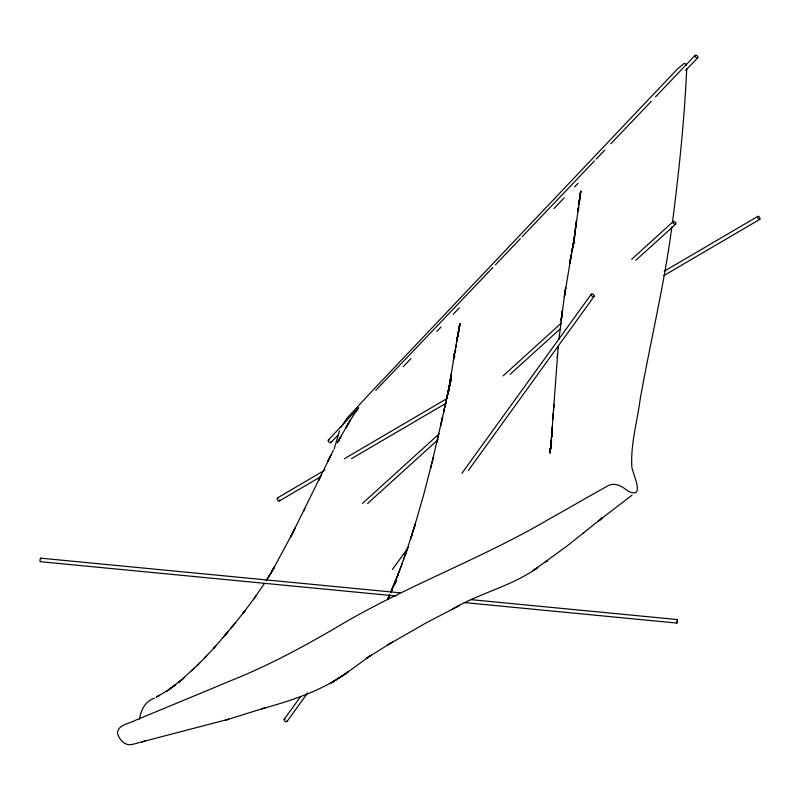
<?xml version="1.0" encoding="UTF-8"?>
<svg xmlns="http://www.w3.org/2000/svg" width="800" height="800" viewBox="0 0 800 800"><rect width="100%" height="100%" fill="white"/><g stroke="black" fill="none" stroke-linecap="round" stroke-linejoin="round"><path stroke-width="1.2" d="M553.65 407.99L553.77 406.05M553.52 409.85L553.89 404.19M553.39 411.72L558.21 346.7M552.87 419.16L553.27 413.49L551.76 434.15L552.19 428.47M553.13 415.44L553.4 411.63M552.06 430.43L552.33 426.61M553 417.3L553.15 415.35M551.92 432.19L551.14 441.69M557.2 357.84L557.51 354.09M551.77 434.06L550.44 449.22M550.8 445.41L551.14 441.59L550.23 451.17L550.63 447.27M578.52 210.12L578.82 207.03M550.62 447.36L550.8 445.51L550.2 451.27L551.04 443.84L550.61 447.65M558.02 348.58L558.27 346.09M579.51 200.29L579.13 203.95L580.75 191.09L578.82 204.09L580.5 193M558.93 339.33L564.03 298.73L571.32 254.65L569.64 263.88L570.62 258.31M549.99 453.12L550.82 445.6M550.03 453.03L550.63 447.46L550.16 451.36M579.33 202.09L579.6 199.65M550.42 449.41L550.63 447.56M550.84 445.7L550.39 449.5L551.62 439.42M551.5 440.23L550.57 447.74M561.52 317.17L561.08 320.89L562.26 311.63L561.28 319.01M551.97 436.61L552.2 434.76M561.77 315.32L561.53 317.19L562.26 311.63M579.97 196.58L580.48 192.94L579.63 198.53L580.75 191.09L580.21 194.78M573.42 244.57L574.52 237.06L573.13 246.29L574.6 236.95L573.36 244.34M551.98 436.7L552.44 433.07M574.17 238.98L573.89 240.91L574.44 237.16L573.65 242.74L579.94 196.77M672.43 222.67C678.95 171.47 684.47 120.03 686.72 68.46M562 313.5L562.51 309.79M564.85 293.2L564.32 296.92L565.71 287.67L564.58 295.08L565.42 289.51M671.87 226.7C664.29 284.82 650.37 341.81 640.14 399.47C637.18 421.8 630.6 444.05 631.8 466.68C632.55 473.76 646.25 500.21 627.7 490.94C622.16 486.24 614.5 481.68 607.4 486.15C588.34 496.59 569.62 507.69 550.6 518.23C480.55 559.59 403.27 586.84 333.63 629.08C300.24 648.43 266.11 666.72 230.17 680.92C198.59 694.15 166.95 707.24 135.32 720.34C129.31 723.8 118.13 724.47 117.45 732.95C118.81 739.44 125.79 747.03 132.92 744.16M573.93 240.7L573.38 244.46L574.28 238.76L573.05 246.04L574.47 238.42L571.97 251.16L573.05 245.59L572.31 249.33L572.68 247.41M453.66 358.66L454.57 353.3L448.53 391.21L449.45 385.55L448.58 390.71L449.23 387.02M455.65 349.77L455.3 352.16L455.56 350.39M449.84 382.81L450.39 379.13M449.09 387.52L448.79 389.49L449.37 385.8L448.05 393.61L448.36 391.9M450.1 381.08L451.21 373.95M454.5 357.47L454.76 355.7M456.01 347.43L456.47 344.47M458.05 334.44L459.95 323.73L457.49 337.98M448.39 391.94L448 394.41L449.16 387.27M456.93 341.51L457.21 339.74M457.77 336.21L459.24 327.33M449.06 387.76L449.92 382.35L449.32 386.04L449.65 384.07M453.38 360.41L454.27 355.04L453.67 358.52M448.3 392.42L448.01 394.14L448.42 391.68M454.83 351.67L454.24 355.17L459.89 323.76L458.3 332.55L459.6 325.48L458.61 330.79M453.95 356.91L454.57 353.3M448.03 393.88L450.14 382.83M458.62 330.91L458.94 329.09M457.32 337.69L456.69 341.26L457.32 337.69L457 339.44M457.31 337.75L457.95 334.24L457.31 337.75L457.65 335.94M570.94 256.54L570.6 258.38L570.97 256.48M573.34 244.1L574 240.46M459.25 327.28L458.93 329.03L459.6 325.48M571.63 252.98L572.32 249.23L570.28 260.21M571.97 251.16L572.32 249.23M574.04 240.35L572.67 247.62L573.73 242.05M449.71 384.79L448.71 389.92L451.44 377.21L448.05 392.23L451.14 378.64L449.12 387.67M448.56 390.7L449.38 386.5M448.71 389.92L450.28 382.3M139.54 719.17C140.68 710.25 145.37 700.95 154.55 698.21M449.44 386.23L448.74 389.65L450.59 380.87M572.65 247.51L573.42 243.77M449.09 387.94L449.85 384.26M444.42 408.55L443.63 412.21L448.86 388.57M450.22 382.56L448.78 389.1L451.05 378.9M447.38 395.13L446.58 398.79L448.55 390.03L446.58 398.79L344.29 458.76M446.21 400.5L447 396.84M441.85 420.28L440.67 425.65L445.94 401.72L445.11 405.37L445.56 403.42M449.96 383.73L449.15 387.39L450.66 380.6M448.43 390.53L449.25 386.87M441.79 420.51L442.61 416.86L430.74 467.9L431.16 466.19M436.86 442.5L437.69 438.85M447.77 393.43L448.16 391.73L447.7 393.68M448.8 388.83L449.64 385.17M449.19 387.13L450.44 381.78M438.03 437.37L438.48 435.43M432.91 459.12L433.33 457.41L423.63 494.97L414.2 527.49L415.3 523.86M334.16 448.93L339.47 430.91M413.74 528.94L411.52 535.96L414.78 525.55L413.14 530.88M407.64 547.78L406.43 551.4L412.15 534.02M410.43 539.34L411.61 535.71L410.98 537.65M406.5 551.16L407.07 549.47L403.48 559.81M405.26 554.77L405.93 552.84L401.58 565.09M402.27 563.17L397.69 575.34L401.05 566.52M40.6 561.31C39.88 562.58 39.67 558.83 40.64 558.15L399.96 592.8M394.95 582.22L398.43 573.43M397.04 577L397.79 575.1L392.1 589.06M393.58 585.52L394.37 583.62L390.63 592.46M390.68 592.33L393.7 585.27L390.74 592.21M389.58 594.84L387.57 599.35M387.68 599.1L389.25 595.6M395.34 582.94L396.52 580.32M394.6 584.58L395.79 581.96M392.48 589.26L390.97 592.52M389.89 594.78L388.67 597.39L389.44 595.77M388.78 597.15L389.54 595.53L387.9 599M320.41 476.63L318.59 480.49L330.41 456.2L327.67 461.74L329.13 458.74M321.28 474.85L292.41 533.46M303.39 511.71L304.94 508.55M340.88 427.52L347.17 417.99L370.05 393.25L677.17 69.24L684.19 63.43L685.58 63.8L686.38 65.6M328.29 460.46L333.4 450.24M329.77 457.47L328.92 459.18L331.06 454.93M292.68 532.93L290.37 537.45L295.39 527.65L293.09 532.14M291.05 536.12L291.73 534.79M292 534.26L272.81 569.82L274.62 566.65M337.27 443.03L340.96 436.31L338.13 441.36M337.95 441.75L338.83 440.09M339.32 439.2L349.58 421.47L345.61 428.19L348.05 423.99M338.63 440.47L340.25 437.57M272.01 571.19L273.83 568.02L270.38 573.92L272.24 570.76M271.2 572.55L273.04 569.39M357.11 409.33L347.08 425.65M271.44 572.13L266.18 580.73L269.8 574.88L268.72 576.64M356 412.01L358.66 407.7L328.35 440.06M348.57 423.12L350.35 420.21M264.44 583.45L254.11 598.6L256.23 595.6M255.28 596.94L242.94 613.38L245.17 610.47M284.19 719.33L300.27 697.06M392.41 569.52L408.5 547.25M461.87 473.36L591.3 294.19M287.05 721.45L307.52 693.1M468.39 470.41L594.16 296.31A1.78 1.08 35.8 0 0 592.58 293.98A1.78 1.08 35.8 0 0 591.45 295.46A1.78 1.08 35.8 0 0 594.16 296.31M244.16 611.79L233.28 625.38L235.58 622.51M227.82 631.9L225.47 634.76L233.46 625.15L231.1 627.97M232.19 626.67L234.52 623.83M216.21 645.44L213.72 648.27L226.73 633.22M224.34 636.06L225.64 634.55L223.22 637.36M215.05 646.76L204.91 657.7L207.53 654.94M375.7 390.39L492.81 267.55M495.39 264.84L520.36 238.65M522.08 236.84L594.41 160.97M596.14 159.17L604.75 150.14M610.77 143.81L651.24 101.36M655.55 96.85L695.16 55.3M330.91 442.53L337.8 435.31M403.24 366.66L410.99 358.53M436.82 331.44L441.12 326.92M453.18 314.28L459.21 307.95M553.92 208.6L564.25 197.76M574.59 186.93L578.03 183.31M685.66 70.41L697.72 57.77A1.78 1.05 43.6 0 0 696.44 55.27A1.78 1.05 43.6 0 0 695.16 56.57A1.78 1.05 43.6 0 0 697.72 57.77M206.3 656.23L196.98 665.66L199.68 662.96M198.4 664.24L178.78 682.37L184.6 677.34M191.57 670.84L194.36 668.2M362.51 503.35L439.33 433.69M503.09 375.87L561.41 322.99M631.64 259.3L673.32 221.51M367.67 503.47L438.02 439.68M510.1 374.32L560.1 328.98M635.88 260.26L675.7 224.15M183.12 678.65L166.29 691.42L175.72 684.83L169.5 689.32M600.61 519.27L598.07 521.3L602.34 517.84L567.7 545.53L533.05 570.71L537.71 567.61L534.92 569.5L535.89 568.87C510.39 586.53 479.39 593.23 452.8 608.93L454.77 607.93M583.01 533.46L583.75 532.87M599.83 519.9L632.03 495.17M544.96 562.45L547.63 560.56L546.78 561.16M342.84 675.72L332.33 682.15L348 671.95C322.52 690.52 291.93 700.54 261.81 708.79L265.26 707.85M341.56 676.58L371.05 655.23L366.35 658.34L392.52 642.04L387.7 644.92L426.18 622.87L459.7 605.37L455.78 607.41M167.87 690.39L156.23 697.13L159.59 695.34L157.93 696.22M277.52 497.9L324.91 470.12M664.18 271.27L757.88 216.35M279.33 500.96L320.26 476.97M351.49 458.67L446.27 403.12M663.83 275.6L759.69 219.42M464.25 602.57L676.86 623.07L677.46 621.38L677.25 619.54L470.83 599.63M225.47 720.19L228.82 719.16L141.98 741.83L145.47 740.93M227.54 719.56L263.12 708.43M133.64 744.12L143.38 741.47M677.22 619.53L676.86 623.07M40.28 561.69L395.87 595.98M40.64 558.15L40.89 558.82M330.89 441.23A1.78 1.05 43.6 0 1 330.27 442.74A1.78 1.05 43.6 0 1 328.24 441.09A1.78 1.05 43.6 0 1 329.24 439.9M279.6 499.85A1.78 0.95 59.6 0 1 278.66 500.95A1.78 0.95 59.6 0 1 277.21 498.8A1.78 0.95 59.6 0 1 278.36 498M287.05 720.44A1.78 1.08 35.8 0 1 286.2 721.74A1.78 1.08 35.8 0 1 284.13 720.21A1.78 1.08 35.8 0 1 285.18 719.05M575.51 228.23L575.3 230.08L576.47 220.84L575.51 228.23M574.6 235.57L573.69 242.84L575.26 230.04L574.6 235.57M575.03 231.88L574.81 233.73L575.06 231.83M580.2 194.84L579.69 198.48L580.25 194.93M577.96 209.75L577.7 211.55L578.24 207.91L577.96 209.7M333.7 681.4L330.41 683.19L333.7 681.4M757.6 217.43A1.78 0.95 59.6 0 0 759.63 219.45A1.78 0.95 59.6 0 0 759.12 216.77A1.78 0.95 59.6 0 0 757.6 217.43M673.2 222.74A1.78 1.03 47.8 0 0 675.65 224.2A1.78 1.03 47.8 0 0 674.6 221.63A1.78 1.03 47.8 0 0 673.2 222.74"/></g></svg>
